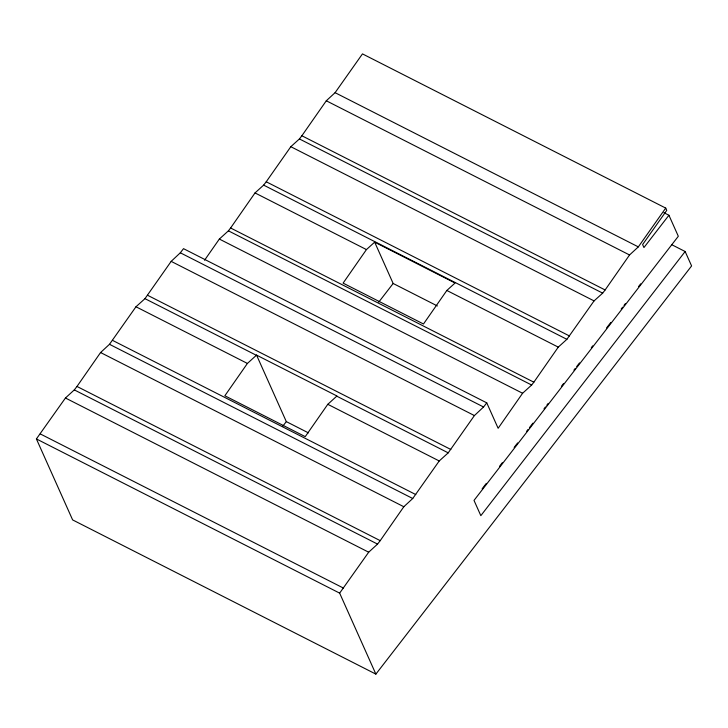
<?xml version="1.0" encoding="UTF-8"?>
<svg xmlns="http://www.w3.org/2000/svg" width="728" height="728" viewBox="0 0 728 728"><rect width="100%" height="100%" fill="white"/><g stroke="black" fill="none" stroke-linecap="round" stroke-linejoin="round"><path stroke-width="1.09" d="M672.008 244.836L685.148 251.515L691.6 265.938L375.876 674.11L72.627 519.91L36.4 438.929L65.438 398.007L74.302 389.899L76.977 386.45L100.573 352.534L109.491 344.308L135.972 306.77L144.972 298.653L171.171 261.37L180.317 252.789L183.511 248.657L486.759 402.857L498.134 428.282L522.595 393.257L531.658 385.03L533.851 382.191L558.267 347.129L566.885 339.321L594.066 300.901L602.666 293.138L605.123 289.962L629.547 254.973L638.329 246.883L665.72 208.09L362.471 53.89L335.089 92.683L326.299 100.773L301.874 135.763L299.417 138.939L290.827 146.701L266.23 181.773L263.636 185.121L255.018 192.929L230.612 227.991L228.41 230.831L219.346 239.057L204.541 260.251M375.876 674.11L339.648 593.129L368.686 552.206L377.55 544.098L380.225 540.649L403.822 506.734L412.74 498.507L439.221 460.97L448.211 452.852L474.41 415.57L483.565 406.988L486.759 402.857M247.411 363.436L224.852 395.768L305.241 436.645L327.791 404.313L336.946 395.986L256.556 355.109L247.411 363.436L135.972 306.77M366.448 249.586L343.106 283.128L423.487 323.996L446.837 290.463L455.055 283.019L374.665 242.142L366.448 249.586L255.018 192.929M282.874 426.053L286.313 421.612L256.556 355.109M378.724 302.138L393.156 283.483L374.665 242.142M663.872 212.676L668.923 215.251L643.943 247.547L642.606 244.572L666.748 210.383L665.72 208.09M482.154 488.779L486.331 483.383M499.535 466.311L502.32 462.708M514.141 447.429L517.617 442.933M526.653 431.249L528.046 429.456M529.438 427.654L532.914 423.159M544.034 408.781L545.427 406.979M546.819 405.187L548.202 403.385M561.415 386.304L563.499 383.611M573.928 370.133L575.32 368.332M576.712 366.53L579.497 362.935M591.318 347.656L592.701 345.864M606.606 327.882L610.783 322.486M621.212 309.009L622.604 307.207M623.996 305.414L625.379 303.612M638.592 286.532L640.676 283.838M685.148 251.515L480.835 515.661L474.01 500.409L678.323 236.263L668.923 215.251M335.089 92.683L638.329 246.883M326.299 100.773L629.547 254.973M301.874 135.763L605.123 289.962M299.417 138.939L602.666 293.138M290.827 146.701L594.066 300.901M266.23 181.773L569.469 335.972M263.636 185.121L566.885 339.321M446.837 290.463L558.267 347.129M393.156 283.483L437.373 305.96M230.612 227.991L533.851 382.191M228.41 230.831L531.658 385.03M219.346 239.057L522.595 393.257M180.317 252.789L483.565 406.988M171.171 261.37L474.41 415.57M147.584 295.277L450.832 449.476M144.972 298.653L256.402 355.319M336.782 396.187L448.211 452.852M327.791 404.313L439.221 460.97M286.313 421.612L308.417 432.86M112.54 340.367L415.788 494.567M109.491 344.308L412.74 498.507M100.573 352.534L403.822 506.734M76.977 386.45L380.225 540.649M74.302 389.899L377.55 544.098M65.438 398.007L368.686 552.206M40.267 433.915L343.516 588.124M36.4 438.929L339.648 593.129"/></g></svg>
